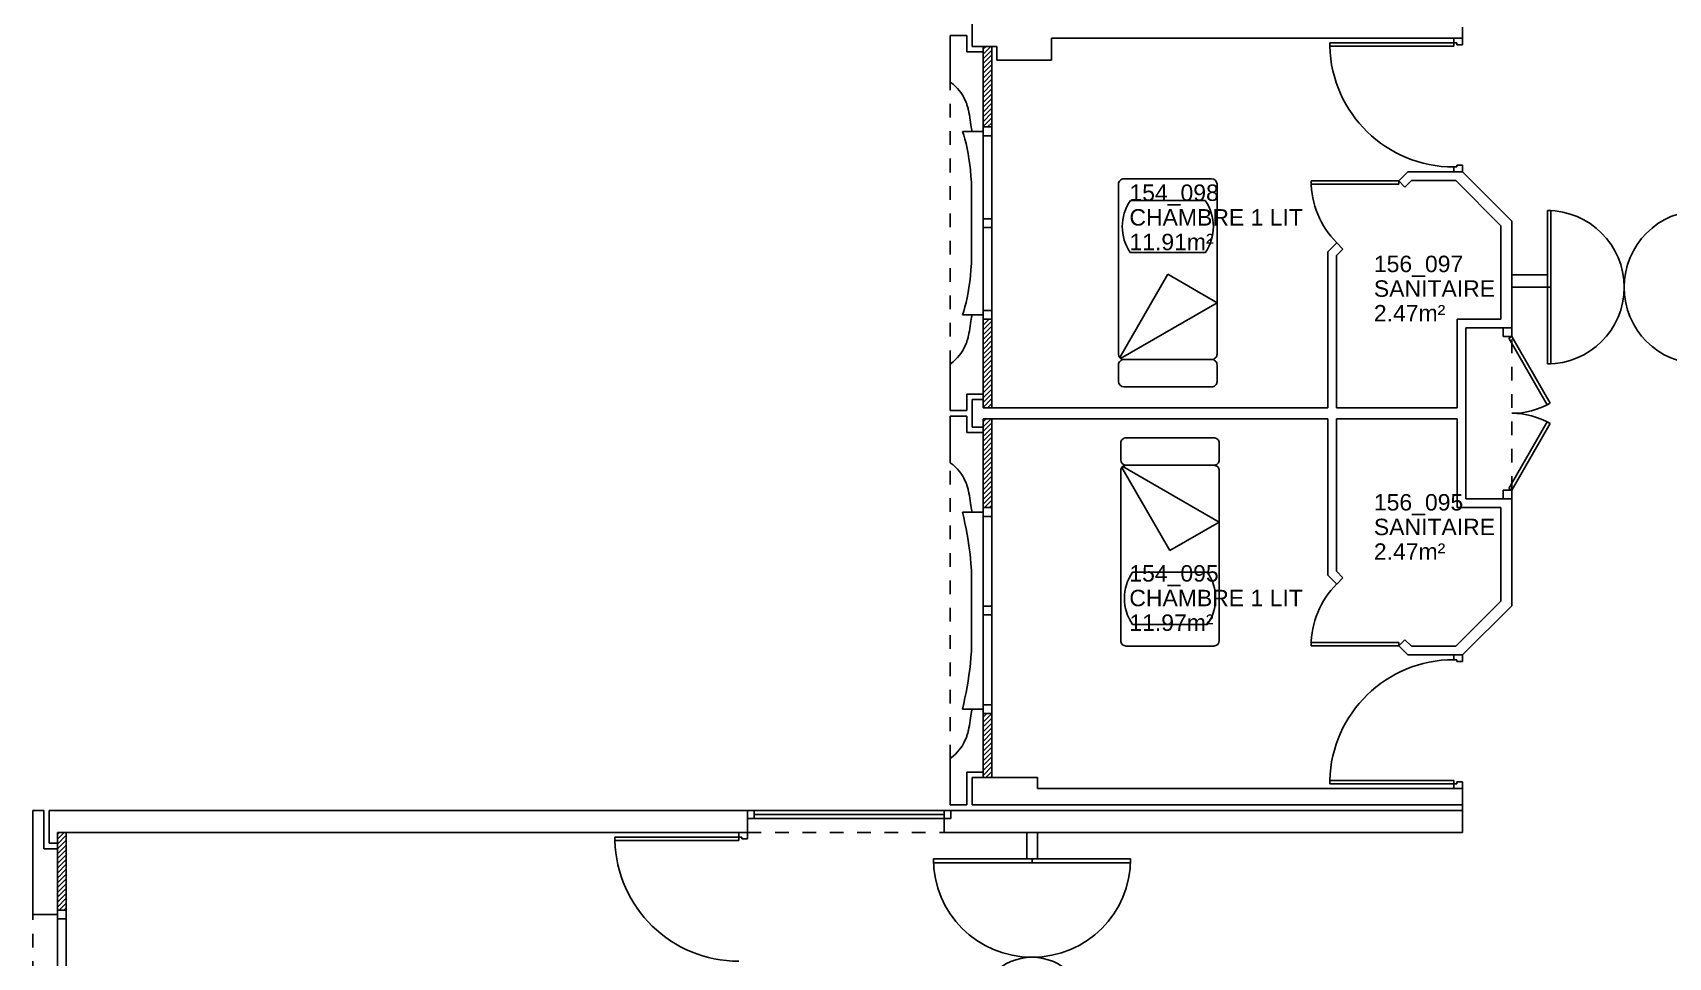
# Model space of a CAD drawing. Header units: millimetres. Extents: x -3.6 to 68.3, y -13.9 to 59.5.
# Drawn here: x -1.27 to 13.65, y 34.86 to 43.3 of the extents above; entities that cross this region are included whole.
import ezdxf

# ---------------------------------------------------------------- set-up
doc = ezdxf.new("R2010")
doc.units = ezdxf.units.MM
doc.linetypes.add('CACHÉ', pattern=[0.25, 0.125, -0.125])
for name, color, linetype in [('002 poteaux', 7, 'Continuous'), ('003 murs porteurs', 7, 'Continuous'), ('003 porte', 7, 'Continuous'), ('004 cloisons', 7, 'Continuous'), ('004 isolation', 8, 'Continuous'), ('005 Portes', 7, 'Continuous'), ('400 Lits', 8, 'Continuous'), ('A_Etiqu_Local', 7, 'Continuous'), ('futur', 30, 'Continuous')]:
    doc.layers.add(name, color=color, linetype=linetype)
doc.styles.add('Attribut', font='arial.ttf')

# ---------------------------------------------------------------- blocks, each defined once
blk = doc.blocks.new('A_Etiqu_Local')
at = {"style": 'Attribut', "flags": 1}
for tag, p in [('CODE_HOPITAL', (-0.446, 1.632)), ('CODE_SITE', (-0.446, 1.407)), ('CODE_BATIMENT', (-0.446, 1.182)), ('CODE_SECTEUR', (-0.446, 0.957)), ('CODE_ETAGE', (-0.446, 0.732)), ('NOM_NORMALISE', (-0.446, -0.843)), ('SECTEUR_ACTIVITE', (-0.446, -1.068)), ('SOUS_SECTEUR_ACTIVITE', (-0.446, -1.293)), ('VOLUME', (-0.446, -1.518)), ('SERVICE', (-0.446, -1.743)), ('CODE_UG', (-0.446, -1.968)), ('CODE_UA', (-0.446, -2.193)), ('CODE_POLE', (-0.446, -2.418)), ('OCCUPANT_EXTERNE', (-0.446, -2.643)), ('DISPONIBILITE', (-0.446, -2.868)), ('ACCES_HANDICAPES', (-0.446, -3.093)), ('NATURE_SOL', (-0.446, -3.318)), ('RISQUE_LABORATOIRE', (-0.446, -3.543)), ('AMIANTE', (-0.446, -3.768))]:
    blk.add_attdef(tag, p, '', height=0.15, dxfattribs=at)
at = {"layer": 'A_Etiqu_Local', "style": 'Attribut'}
for tag, p in [('CODE_PIECE', (-0.446, 0.282)), ('NOM_USAGE', (-0.446, 0.057)), ('SURFACE', (-0.446, -0.168))]:
    blk.add_attdef(tag, p, '', height=0.15, dxfattribs=at)

msp = doc.modelspace()

# ---------------------------------------------------------------- linework, layer by layer
at = {"layer": '002 poteaux', "color": 8, "linetype": 'Continuous'}
for p, q in [((7.3, 43.175), (7.3, 43.425)), ((7.3, 43.175), (7.525, 43.175)), ((7.525, 43.05), (7.525, 43.175)), ((8.025, 43.05), (8.025, 43.25)), ((7.525, 43.05), (8.025, 43.05))]:
    msp.add_line(p, q, dxfattribs=at)
at = {"layer": '003 murs porteurs', "color": 8, "linetype": 'CACHÉ'}
for p, q in [((7.1, 40.275), (7.1, 42.849)), ((7.1, 36.675), (7.1, 39.374)), ((5.25, 36), (7.045, 36)), ((-1.275, 33.45), (-1.275, 35.25))]:
    msp.add_line(p, q, dxfattribs=at)
at = {"layer": '003 murs porteurs', "color": 8, "linetype": 'Continuous'}
for p, q in [((7.3, 39.7), (7.3, 39.95)), ((7.3, 39.95), (7.4, 39.95)), ((7.3, 39.7), (7.4, 39.7)), ((7.3, 36.5), (7.895, 36.5)), ((7.3, 36.25), (7.3, 36.5)), ((7.895, 36.5), (7.895, 36.4)), ((7.895, 36.4), (11.775, 36.4)), ((11.775, 36.4), (11.775, 36.25)), ((5.25, 36.2), (-1.125, 36.2)), ((-1.125, 36.2), (5.25, 36.2)), ((-1.125, 36.2), (5.25, 36.2)), ((-1.125, 35.9), (-1.125, 36.2)), ((5.25, 36.2), (5.25, 36)), ((7.105, 36.2), (11.775, 36.2)), ((11.775, 36.25), (7.3, 36.25)), ((11.775, 36.25), (11.775, 36)), ((11.775, 36.25), (11.775, 36)), ((11.775, 36.2), (11.775, 36)), ((-1.05, 36), (5.25, 36)), ((-1.05, 36), (-1.05, 35.9)), ((7.045, 36.125), (7.045, 36)), ((7.105, 36), (7.045, 36)), ((11.775, 36), (7.105, 36)), ((-1.05, 35.9), (-1.125, 35.9))]:
    msp.add_line(p, q, dxfattribs=at)
at = {"layer": '003 porte', "color": 8, "linetype": 'Continuous'}
for p, q in [((11.695, 43.206), (10.564, 43.206)), ((10.564, 43.176), (10.564, 43.206)), ((11.695, 43.176), (10.564, 43.176)), ((11.775, 43.249), (11.695, 43.249)), ((11.695, 43.249), (11.695, 43.206)), ((11.695, 43.206), (11.723, 43.206)), ((11.695, 43.176), (11.695, 43.206)), ((11.723, 43.206), (11.723, 43.19)), ((11.723, 43.19), (11.775, 43.19)), ((11.775, 43.249), (11.775, 43.19)), ((11.695, 42.074), (11.723, 42.074)), ((11.695, 42.03), (11.695, 42.074)), ((11.775, 42.03), (11.695, 42.03)), ((11.723, 42.09), (11.775, 42.09)), ((11.723, 42.074), (11.723, 42.09)), ((11.775, 42.03), (11.775, 42.09)), ((10.393, 41.918), (10.393, 41.948)), ((10.393, 41.948), (11.193, 41.948)), ((11.193, 41.918), (10.393, 41.918)), ((11.193, 41.948), (11.193, 41.918)), ((12.225, 40.605), (12.145, 40.605)), ((12.145, 40.605), (12.145, 40.525)), ((12.225, 40.525), (12.225, 40.605)), ((12.145, 40.525), (12.225, 40.525)), ((12.225, 39.125), (12.145, 39.125)), ((12.145, 39.125), (12.145, 39.045)), ((12.225, 39.045), (12.225, 39.125)), ((12.145, 39.045), (12.225, 39.045)), ((11.193, 37.732), (10.393, 37.732)), ((10.393, 37.732), (10.393, 37.702)), ((10.393, 37.702), (11.193, 37.702)), ((11.193, 37.702), (11.193, 37.732)), ((11.775, 37.619), (11.695, 37.619)), ((11.695, 37.619), (11.695, 37.576)), ((11.775, 37.619), (11.775, 37.56)), ((11.695, 37.576), (11.723, 37.576)), ((11.723, 37.576), (11.723, 37.56)), ((11.723, 37.56), (11.775, 37.56)), ((11.695, 36.474), (10.564, 36.474)), ((10.564, 36.474), (10.564, 36.444)), ((11.695, 36.444), (10.564, 36.444)), ((11.695, 36.474), (11.695, 36.444)), ((11.695, 36.444), (11.723, 36.444)), ((11.695, 36.4), (11.695, 36.444)), ((11.723, 36.46), (11.775, 36.46)), ((11.723, 36.444), (11.723, 36.46)), ((11.775, 36.4), (11.775, 36.46)), ((11.775, 36.4), (11.695, 36.4)), ((5.25, 36), (5.17, 36)), ((5.17, 36), (5.17, 35.956)), ((5.25, 36), (5.25, 35.94)), ((5.17, 35.956), (4.038, 35.956)), ((4.038, 35.926), (4.038, 35.956)), ((5.17, 35.926), (4.038, 35.926)), ((5.17, 35.956), (5.198, 35.956)), ((5.17, 35.926), (5.17, 35.956)), ((5.198, 35.956), (5.198, 35.94)), ((5.198, 35.94), (5.25, 35.94))]:
    msp.add_line(p, q, dxfattribs=at)
at = {"layer": '003 porte', "color": 8, "linetype": 'CACHÉ'}
msp.add_line((12.225, 39.125), (12.225, 40.525), dxfattribs=at)
at = {"layer": '003 porte', "color": 8, "linetype": 'Continuous'}
for centre, radius, start, end in [((11.695, 43.206), 1.132, 181.5186, 270), ((11.193, 41.948), 0.8, 180, 225.0001), ((11.193, 37.702), 0.8, 135, 180), ((11.695, 36.444), 1.132, 90, 178.4814), ((5.17, 35.956), 1.132, 181.5186, 270)]:
    msp.add_arc(centre, radius, start, end, dxfattribs=at)
at = {"layer": '004 cloisons', "color": 8, "linetype": 'Continuous'}
for p, q in [((11.775, 43.249), (11.775, 43.35)), ((7.25, 43.274), (7.1, 43.274)), ((7.1, 43.274), (7.1, 42.849)), ((7.25, 43.124), (7.25, 43.274)), ((8.025, 43.25), (11.775, 43.25)), ((7.25, 43.124), (7.4, 43.124)), ((7.4, 42.399), (7.4, 43.124)), ((7.1, 42.849), (7.125, 42.829)), ((7.125, 42.829), (7.147, 42.809)), ((7.147, 42.809), (7.166, 42.79)), ((7.166, 42.79), (7.182, 42.771)), ((7.182, 42.771), (7.196, 42.753)), ((7.196, 42.753), (7.208, 42.736)), ((7.208, 42.736), (7.218, 42.719)), ((7.218, 42.719), (7.227, 42.702)), ((7.227, 42.702), (7.234, 42.686)), ((7.234, 42.686), (7.241, 42.671)), ((7.241, 42.671), (7.244, 42.663)), ((7.244, 42.663), (7.247, 42.656)), ((7.247, 42.656), (7.25, 42.649)), ((7.25, 42.649), (7.252, 42.641)), ((7.252, 42.641), (7.255, 42.633)), ((7.255, 42.633), (7.257, 42.625)), ((7.257, 42.625), (7.259, 42.617)), ((7.259, 42.617), (7.262, 42.609)), ((7.262, 42.609), (7.264, 42.6)), ((7.264, 42.6), (7.266, 42.591)), ((7.266, 42.591), (7.27, 42.57)), ((7.27, 42.57), (7.274, 42.549)), ((7.274, 42.549), (7.278, 42.526)), ((7.4, 42.399), (7.21, 42.399)), ((7.21, 42.399), (7.222, 42.365)), ((7.278, 42.526), (7.281, 42.503)), ((7.281, 42.503), (7.285, 42.481)), ((7.285, 42.481), (7.288, 42.459)), ((7.288, 42.459), (7.291, 42.44)), ((7.291, 42.44), (7.293, 42.423)), ((7.293, 42.423), (7.295, 42.409)), ((7.295, 42.409), (7.297, 42.399)), ((7.3, 42.399), (7.4, 42.399)), ((7.48, 42.439), (7.4, 42.439)), ((7.4, 42.439), (7.4, 42.359)), ((7.4, 40.725), (7.4, 42.399)), ((7.48, 42.359), (7.48, 42.439)), ((7.222, 42.365), (7.234, 42.328)), ((7.234, 42.328), (7.244, 42.287)), ((7.244, 42.287), (7.254, 42.244)), ((7.4, 42.359), (7.4, 40.765)), ((7.4, 42.359), (7.48, 42.359)), ((7.48, 40.765), (7.48, 42.359)), ((7.254, 42.244), (7.262, 42.198)), ((7.262, 42.198), (7.27, 42.149)), ((7.27, 42.149), (7.277, 42.098)), ((7.277, 42.098), (7.283, 42.045)), ((7.283, 42.045), (7.288, 41.989)), ((7.288, 41.989), (7.293, 41.932)), ((11.275, 42.03), (11.193, 41.948)), ((11.308, 41.95), (11.25, 41.891)), ((11.775, 42.03), (11.275, 42.03)), ((11.714, 41.95), (11.308, 41.95)), ((11.714, 41.95), (12.125, 41.538)), ((11.775, 42.03), (12.225, 41.58)), ((7.293, 41.932), (7.293, 41.462)), ((11.193, 41.948), (11.25, 41.891)), ((7.48, 41.602), (7.4, 41.602)), ((7.4, 41.602), (7.4, 41.522)), ((7.4, 41.522), (7.48, 41.522)), ((7.48, 41.522), (7.48, 41.602)), ((12.125, 41.538), (12.125, 40.685)), ((12.225, 41.58), (12.225, 40.605)), ((7.293, 41.193), (7.293, 41.462)), ((10.627, 41.382), (10.545, 41.3)), ((10.627, 41.382), (10.684, 41.325)), ((10.545, 41.3), (10.545, 39.875)), ((10.684, 41.325), (10.625, 41.267)), ((10.625, 41.267), (10.625, 39.875)), ((7.277, 41.026), (7.283, 41.08)), ((7.283, 41.08), (7.288, 41.135)), ((7.288, 41.135), (7.293, 41.193)), ((12.55, 41.089), (12.225, 41.089)), ((7.254, 40.88), (7.262, 40.927)), ((7.262, 40.927), (7.27, 40.975)), ((7.27, 40.975), (7.277, 41.026)), ((12.55, 40.976), (12.225, 40.976)), ((7.21, 40.725), (7.222, 40.759)), ((7.222, 40.759), (7.234, 40.797)), ((7.234, 40.797), (7.244, 40.837)), ((7.244, 40.837), (7.254, 40.88)), ((7.48, 40.765), (7.4, 40.765)), ((7.4, 40.765), (7.4, 40.685)), ((7.48, 40.685), (7.48, 40.765)), ((7.21, 40.725), (7.4, 40.725)), ((7.278, 40.599), (7.281, 40.621)), ((7.281, 40.621), (7.285, 40.644)), ((7.285, 40.644), (7.288, 40.665)), ((7.288, 40.665), (7.291, 40.684)), ((7.291, 40.684), (7.293, 40.701)), ((7.293, 40.701), (7.295, 40.715)), ((7.295, 40.715), (7.297, 40.725)), ((7.3, 40.725), (7.4, 40.725)), ((7.4, 40.725), (7.4, 40)), ((7.4, 40.685), (7.48, 40.685)), ((12.125, 40.685), (11.726, 40.685)), ((11.726, 40.685), (11.726, 39.875)), ((12.225, 40.605), (11.806, 40.605)), ((11.806, 40.605), (11.806, 39.045)), ((7.241, 40.453), (7.244, 40.461)), ((7.244, 40.461), (7.247, 40.468)), ((7.247, 40.468), (7.25, 40.476)), ((7.25, 40.476), (7.252, 40.483)), ((7.252, 40.483), (7.255, 40.491)), ((7.255, 40.491), (7.257, 40.499)), ((7.257, 40.499), (7.259, 40.507)), ((7.259, 40.507), (7.262, 40.516)), ((7.262, 40.516), (7.264, 40.524)), ((7.264, 40.524), (7.266, 40.534)), ((7.266, 40.534), (7.27, 40.554)), ((7.27, 40.554), (7.274, 40.576)), ((7.274, 40.576), (7.278, 40.599)), ((7.125, 40.295), (7.147, 40.315)), ((7.147, 40.315), (7.166, 40.334)), ((7.166, 40.334), (7.182, 40.353)), ((7.182, 40.353), (7.196, 40.371)), ((7.196, 40.371), (7.208, 40.389)), ((7.208, 40.389), (7.218, 40.406)), ((7.218, 40.406), (7.227, 40.422)), ((7.227, 40.422), (7.234, 40.438)), ((7.234, 40.438), (7.241, 40.453)), ((7.1, 40.275), (7.125, 40.295)), ((7.1, 39.85), (7.1, 40.275)), ((7.25, 40), (7.4, 40)), ((7.25, 40), (7.25, 39.85)), ((10.545, 39.875), (7.4, 39.875)), ((10.625, 39.875), (11.726, 39.875)), ((7.25, 39.85), (7.1, 39.85)), ((7.25, 39.799), (7.1, 39.799)), ((7.1, 39.799), (7.1, 39.374)), ((7.25, 39.65), (7.25, 39.799)), ((10.545, 39.775), (7.4, 39.775)), ((10.545, 38.349), (10.545, 39.775)), ((10.625, 38.383), (10.625, 39.775)), ((10.625, 39.775), (11.726, 39.775)), ((11.726, 39.775), (11.726, 38.965)), ((7.25, 39.65), (7.4, 39.65)), ((7.4, 38.924), (7.4, 39.65)), ((7.1, 39.374), (7.125, 39.354)), ((7.125, 39.354), (7.147, 39.334)), ((7.147, 39.334), (7.166, 39.315)), ((7.166, 39.315), (7.182, 39.296)), ((7.182, 39.296), (7.196, 39.278)), ((7.196, 39.278), (7.208, 39.261)), ((7.208, 39.261), (7.218, 39.244)), ((7.218, 39.244), (7.227, 39.227)), ((7.227, 39.227), (7.234, 39.211)), ((7.234, 39.211), (7.241, 39.196)), ((7.241, 39.196), (7.244, 39.189)), ((7.244, 39.189), (7.247, 39.181)), ((7.247, 39.181), (7.25, 39.174)), ((7.25, 39.174), (7.252, 39.166)), ((7.252, 39.166), (7.255, 39.159)), ((7.255, 39.159), (7.257, 39.151)), ((7.257, 39.151), (7.259, 39.143)), ((7.259, 39.143), (7.262, 39.134)), ((7.262, 39.134), (7.264, 39.125)), ((7.264, 39.125), (7.266, 39.116)), ((7.266, 39.116), (7.27, 39.095)), ((7.27, 39.095), (7.274, 39.074)), ((7.274, 39.074), (7.278, 39.051)), ((7.278, 39.051), (7.281, 39.028)), ((7.281, 39.028), (7.285, 39.006)), ((7.285, 39.006), (7.288, 38.985)), ((7.288, 38.985), (7.291, 38.965)), ((7.291, 38.965), (7.293, 38.948)), ((7.48, 38.964), (7.4, 38.964)), ((7.4, 38.964), (7.4, 38.884)), ((7.48, 38.884), (7.48, 38.964)), ((12.125, 38.965), (11.726, 38.965)), ((12.225, 39.045), (11.806, 39.045)), ((12.125, 38.965), (12.125, 38.111)), ((12.225, 39.045), (12.225, 38.069)), ((7.4, 38.924), (7.21, 38.924)), ((7.21, 38.924), (7.222, 38.873)), ((7.222, 38.873), (7.234, 38.822)), ((7.234, 38.822), (7.244, 38.771)), ((7.293, 38.948), (7.295, 38.934)), ((7.295, 38.934), (7.297, 38.924)), ((7.3, 38.924), (7.4, 38.924)), ((7.4, 37.124), (7.4, 38.924)), ((7.4, 38.884), (7.4, 37.165)), ((7.4, 38.884), (7.48, 38.884)), ((7.48, 37.165), (7.48, 38.884)), ((7.244, 38.771), (7.254, 38.72)), ((7.254, 38.72), (7.262, 38.668)), ((7.262, 38.668), (7.27, 38.615)), ((7.27, 38.615), (7.277, 38.562)), ((7.277, 38.562), (7.283, 38.507)), ((7.283, 38.507), (7.288, 38.451)), ((7.288, 38.451), (7.293, 38.394)), ((7.293, 38.394), (7.293, 37.924)), ((10.684, 38.324), (10.625, 38.383)), ((10.627, 38.267), (10.545, 38.349)), ((10.627, 38.267), (10.684, 38.324)), ((11.714, 37.699), (12.125, 38.111)), ((11.775, 37.619), (12.225, 38.069)), ((7.293, 37.655), (7.293, 37.924)), ((7.48, 38.065), (7.4, 38.065)), ((7.4, 38.065), (7.4, 37.985)), ((7.4, 37.985), (7.48, 37.985)), ((7.48, 37.985), (7.48, 38.065)), ((7.288, 37.598), (7.293, 37.655)), ((11.193, 37.702), (11.25, 37.758)), ((11.275, 37.619), (11.193, 37.702)), ((11.308, 37.699), (11.25, 37.758)), ((11.775, 37.619), (11.275, 37.619)), ((11.714, 37.699), (11.308, 37.699)), ((7.27, 37.434), (7.277, 37.487)), ((7.277, 37.487), (7.283, 37.542)), ((7.283, 37.542), (7.288, 37.598)), ((7.244, 37.278), (7.254, 37.329)), ((7.254, 37.329), (7.262, 37.381)), ((7.262, 37.381), (7.27, 37.434)), ((7.21, 37.124), (7.222, 37.176)), ((7.222, 37.176), (7.234, 37.227)), ((7.234, 37.227), (7.244, 37.278)), ((7.21, 37.124), (7.4, 37.124)), ((7.281, 37.021), (7.285, 37.043)), ((7.285, 37.043), (7.288, 37.064)), ((7.288, 37.064), (7.291, 37.084)), ((7.291, 37.084), (7.293, 37.101)), ((7.293, 37.101), (7.295, 37.115)), ((7.295, 37.115), (7.297, 37.125)), ((7.3, 37.125), (7.4, 37.125)), ((7.48, 37.165), (7.4, 37.165)), ((7.4, 37.165), (7.4, 37.085)), ((7.4, 37.125), (7.4, 36.55)), ((7.4, 37.085), (7.48, 37.085)), ((7.48, 37.085), (7.48, 37.165)), ((7.247, 36.868), (7.25, 36.875)), ((7.25, 36.875), (7.252, 36.883)), ((7.252, 36.883), (7.255, 36.891)), ((7.255, 36.891), (7.257, 36.898)), ((7.257, 36.898), (7.259, 36.907)), ((7.259, 36.907), (7.262, 36.915)), ((7.262, 36.915), (7.264, 36.924)), ((7.264, 36.924), (7.266, 36.933)), ((7.266, 36.933), (7.27, 36.954)), ((7.27, 36.954), (7.274, 36.975)), ((7.274, 36.975), (7.278, 36.998)), ((7.278, 36.998), (7.281, 37.021)), ((7.147, 36.715), (7.166, 36.734)), ((7.166, 36.734), (7.182, 36.753)), ((7.182, 36.753), (7.196, 36.771)), ((7.196, 36.771), (7.208, 36.788)), ((7.208, 36.788), (7.218, 36.805)), ((7.218, 36.805), (7.227, 36.822)), ((7.227, 36.822), (7.234, 36.838)), ((7.234, 36.838), (7.241, 36.853)), ((7.241, 36.853), (7.244, 36.86)), ((7.244, 36.86), (7.247, 36.868)), ((7.1, 36.675), (7.125, 36.695)), ((7.1, 36.25), (7.1, 36.675)), ((7.125, 36.695), (7.147, 36.715)), ((7.25, 36.55), (7.4, 36.55)), ((7.25, 36.55), (7.25, 36.25)), ((-1.275, 36.2), (-1.175, 36.2)), ((-1.275, 36.2), (-1.275, 35.25)), ((-1.175, 36.2), (-1.175, 35.85)), ((5.25, 36.125), (5.25, 36.2)), ((5.25, 36.2), (5.31, 36.2)), ((5.31, 36.2), (7.045, 36.2)), ((5.31, 36.2), (5.31, 36.125)), ((5.31, 36.162), (7.045, 36.162)), ((7.045, 36.125), (7.045, 36.2)), ((7.045, 36.2), (7.105, 36.2)), ((7.25, 36.25), (7.1, 36.25)), ((7.105, 36.2), (7.105, 36.125)), ((5.31, 36.125), (5.25, 36.125)), ((5.31, 36.125), (7.045, 36.125)), ((7.105, 36.125), (7.045, 36.125)), ((-1.175, 35.85), (-1.05, 35.85)), ((-1.05, 35.85), (-1.05, 35.25)), ((-1.275, 35.25), (-1.05, 35.25)), ((-0.97, 35.29), (-1.05, 35.29)), ((-1.05, 35.29), (-1.05, 35.21)), ((-0.97, 35.21), (-0.97, 35.29)), ((-1.05, 35.21), (-1.05, 33.49)), ((-1.05, 35.21), (-0.97, 35.21)), ((-0.97, 33.49), (-0.97, 35.21))]:
    msp.add_line(p, q, dxfattribs=at)
at = {"layer": '004 isolation', "color": 8, "linetype": 'Continuous'}
for p, q in [((7.426, 43.175), (7.4, 43.149)), ((7.4, 43.105), (7.47, 43.175)), ((7.4, 42.439), (7.4, 43.175)), ((7.4, 43.175), (7.48, 43.175)), ((7.4, 42.439), (7.4, 43.175)), ((7.4, 43.175), (7.48, 43.175)), ((7.48, 43.175), (7.4, 43.175)), ((7.4, 43.175), (7.4, 42.439)), ((7.48, 43.175), (7.48, 42.439)), ((7.48, 43.175), (7.48, 42.439)), ((7.48, 42.439), (7.48, 43.175)), ((7.48, 43.141), (7.4, 43.061)), ((7.4, 43.017), (7.48, 43.097)), ((7.48, 43.053), (7.4, 42.973)), ((7.4, 42.929), (7.48, 43.009)), ((7.48, 42.964), (7.4, 42.884)), ((7.4, 42.84), (7.48, 42.92)), ((7.48, 42.876), (7.4, 42.796)), ((7.4, 42.752), (7.48, 42.832)), ((7.48, 42.788), (7.4, 42.708)), ((7.4, 42.663), (7.48, 42.743)), ((7.48, 42.699), (7.4, 42.619)), ((7.4, 42.575), (7.48, 42.655)), ((7.48, 42.611), (7.4, 42.531)), ((7.4, 42.487), (7.48, 42.567)), ((7.48, 42.522), (7.4, 42.442)), ((7.48, 42.439), (7.4, 42.439)), ((7.48, 42.439), (7.4, 42.439)), ((7.4, 42.439), (7.48, 42.439)), ((7.441, 42.439), (7.48, 42.478)), ((7.41, 40.685), (7.4, 40.675)), ((7.4, 40.63), (7.455, 40.685)), ((7.4, 39.875), (7.4, 40.685)), ((7.4, 40.685), (7.48, 40.685)), ((7.4, 39.875), (7.4, 40.685)), ((7.4, 40.685), (7.48, 40.685)), ((7.48, 40.685), (7.4, 40.685)), ((7.4, 40.685), (7.4, 39.875)), ((7.48, 40.666), (7.4, 40.586)), ((7.4, 40.542), (7.48, 40.622)), ((7.48, 40.685), (7.48, 39.875)), ((7.48, 40.685), (7.48, 39.875)), ((7.48, 39.875), (7.48, 40.685)), ((7.48, 40.578), (7.4, 40.498)), ((7.4, 40.454), (7.48, 40.534)), ((7.48, 40.489), (7.4, 40.409)), ((7.4, 40.365), (7.48, 40.445)), ((7.48, 40.401), (7.4, 40.321)), ((7.4, 40.277), (7.48, 40.357)), ((7.48, 40.313), (7.4, 40.233)), ((7.4, 40.188), (7.48, 40.268)), ((7.48, 40.224), (7.4, 40.144)), ((7.4, 40.1), (7.48, 40.18)), ((7.48, 40.136), (7.4, 40.056)), ((7.4, 40.012), (7.48, 40.092)), ((7.48, 40.047), (7.4, 39.968)), ((7.4, 39.923), (7.48, 40.003)), ((7.48, 39.959), (7.4, 39.879)), ((7.48, 39.875), (7.4, 39.875)), ((7.48, 39.875), (7.4, 39.875)), ((7.4, 39.875), (7.48, 39.875)), ((7.44, 39.875), (7.48, 39.915)), ((7.428, 39.775), (7.4, 39.747)), ((7.4, 39.702), (7.472, 39.775)), ((7.4, 38.964), (7.4, 39.775)), ((7.4, 39.775), (7.48, 39.775)), ((7.4, 38.964), (7.4, 39.775)), ((7.4, 39.775), (7.48, 39.775)), ((7.48, 39.775), (7.4, 39.775)), ((7.4, 39.775), (7.4, 38.964)), ((7.48, 39.738), (7.4, 39.658)), ((7.48, 39.775), (7.48, 38.964)), ((7.48, 39.775), (7.48, 38.964)), ((7.48, 38.964), (7.48, 39.775)), ((7.4, 39.614), (7.48, 39.694)), ((7.48, 39.65), (7.4, 39.57)), ((7.4, 39.526), (7.48, 39.606)), ((7.48, 39.561), (7.4, 39.481)), ((7.4, 39.437), (7.48, 39.517)), ((7.48, 39.473), (7.4, 39.393)), ((7.4, 39.349), (7.48, 39.429)), ((7.48, 39.385), (7.4, 39.305)), ((7.4, 39.26), (7.48, 39.34)), ((7.48, 39.296), (7.4, 39.216)), ((7.4, 39.172), (7.48, 39.252)), ((7.48, 39.208), (7.4, 39.128)), ((7.4, 39.084), (7.48, 39.164)), ((7.48, 39.119), (7.4, 39.039)), ((7.4, 38.995), (7.48, 39.075)), ((7.48, 38.964), (7.4, 38.964)), ((7.48, 38.964), (7.4, 38.964)), ((7.4, 38.964), (7.48, 38.964)), ((7.48, 39.031), (7.413, 38.964)), ((7.458, 38.964), (7.48, 38.987)), ((7.434, 37.085), (7.4, 37.051)), ((7.4, 37.006), (7.478, 37.085)), ((7.4, 36.5), (7.4, 37.085)), ((7.4, 37.085), (7.48, 37.085)), ((7.4, 36.5), (7.4, 37.085)), ((7.4, 37.085), (7.48, 37.085)), ((7.48, 37.085), (7.4, 37.085)), ((7.4, 37.085), (7.4, 36.5)), ((7.48, 37.042), (7.4, 36.962)), ((7.48, 37.085), (7.48, 36.5)), ((7.48, 37.085), (7.48, 36.5)), ((7.48, 36.5), (7.48, 37.085)), ((7.4, 36.918), (7.48, 36.998)), ((7.48, 36.954), (7.4, 36.874)), ((7.4, 36.83), (7.48, 36.91)), ((7.48, 36.866), (7.4, 36.786)), ((7.4, 36.741), (7.48, 36.821)), ((7.48, 36.777), (7.4, 36.697)), ((7.4, 36.653), (7.48, 36.733)), ((7.48, 36.689), (7.4, 36.609)), ((7.4, 36.565), (7.48, 36.645)), ((7.48, 36.6), (7.4, 36.52)), ((7.48, 36.5), (7.4, 36.5)), ((7.48, 36.5), (7.4, 36.5)), ((7.4, 36.5), (7.48, 36.5)), ((7.423, 36.5), (7.48, 36.556)), ((7.48, 36.512), (7.468, 36.5)), ((-1.032, 36), (-1.05, 35.981)), ((-1.05, 35.937), (-0.987, 36)), ((-1.05, 36), (-1.05, 35.29)), ((-0.97, 36), (-1.05, 36)), ((-1.05, 36), (-1.05, 35.29)), ((-0.97, 36), (-1.05, 36)), ((-1.05, 36), (-0.97, 36)), ((-1.05, 35.29), (-1.05, 36)), ((-0.97, 35.29), (-0.97, 36)), ((-0.97, 35.29), (-0.97, 36)), ((-0.97, 36), (-0.97, 35.29)), ((-0.97, 35.973), (-1.05, 35.893)), ((-1.05, 35.849), (-0.97, 35.929)), ((-0.97, 35.884), (-1.05, 35.804)), ((-1.05, 35.76), (-0.97, 35.84)), ((-0.97, 35.796), (-1.05, 35.716)), ((-1.05, 35.672), (-0.97, 35.752)), ((-0.97, 35.708), (-1.05, 35.628)), ((-1.05, 35.583), (-0.97, 35.663)), ((-0.97, 35.619), (-1.05, 35.539)), ((-1.05, 35.495), (-0.97, 35.575)), ((-0.97, 35.531), (-1.05, 35.451)), ((-1.05, 35.407), (-0.97, 35.487)), ((-0.97, 35.442), (-1.05, 35.362)), ((-1.05, 35.318), (-0.97, 35.398)), ((-1.05, 35.29), (-0.97, 35.29)), ((-1.05, 35.29), (-0.97, 35.29)), ((-0.97, 35.29), (-1.05, 35.29)), ((-0.97, 35.354), (-1.034, 35.29)), ((-0.99, 35.29), (-0.97, 35.31))]:
    msp.add_line(p, q, dxfattribs=at)
at = {"layer": '005 Portes', "color": 8, "linetype": 'Continuous'}
for p, q in [((12.55, 40.976), (12.55, 41.676)), ((12.55, 41.676), (12.58, 41.676)), ((12.58, 41.676), (12.58, 40.976)), ((12.58, 40.976), (12.55, 40.976)), ((12.55, 40.976), (12.55, 40.276)), ((12.58, 40.976), (12.55, 40.976)), ((12.58, 40.276), (12.58, 40.976)), ((12.225, 40.525), (12.199, 40.51)), ((12.199, 40.51), (12.549, 39.904)), ((12.575, 39.919), (12.225, 40.525)), ((12.55, 40.276), (12.58, 40.276)), ((12.549, 39.904), (12.575, 39.919)), ((12.199, 39.14), (12.549, 39.746)), ((12.575, 39.731), (12.225, 39.125)), ((12.549, 39.746), (12.575, 39.731)), ((12.225, 39.125), (12.199, 39.14))]:
    msp.add_line(p, q, dxfattribs=at)
for centre, start, end in [((12.55, 40.976), 0, 90), ((13.95, 40.976), 90, 180), ((12.55, 40.976), 270, 360), ((13.95, 40.976), 180, 270), ((12.225, 40.525), 270, 300), ((12.225, 39.125), 60, 90)]:
    msp.add_arc(centre, 0.7, start, end, dxfattribs=at)
at = {"layer": '400 Lits', "color": 8, "linetype": 'Continuous'}
for p, q in [((9.485, 41.966), (8.685, 41.966)), ((8.635, 41.916), (8.635, 40.365)), ((9.535, 40.365), (9.535, 41.916)), ((8.744, 41.769), (9.426, 41.769)), ((8.744, 41.292), (9.426, 41.292)), ((8.646, 40.335), (9.085, 41.095)), ((9.085, 41.095), (9.535, 40.835)), ((8.654, 40.327), (9.535, 40.835)), ((8.685, 40.316), (9.485, 40.316)), ((8.685, 40.316), (9.485, 40.316)), ((8.685, 40.316), (9.485, 40.316)), ((8.635, 40.116), (8.635, 40.266)), ((9.535, 40.116), (9.535, 40.266)), ((8.685, 40.066), (9.485, 40.066)), ((8.705, 39.601), (9.505, 39.601)), ((8.655, 39.551), (8.655, 39.401)), ((9.555, 39.551), (9.555, 39.401)), ((8.655, 37.751), (8.655, 39.301)), ((8.666, 39.332), (9.105, 38.572)), ((8.674, 39.34), (9.555, 38.831)), ((8.705, 39.351), (9.505, 39.351)), ((8.705, 39.351), (9.505, 39.351)), ((8.705, 39.351), (9.505, 39.351)), ((9.555, 39.301), (9.555, 37.751)), ((9.105, 38.572), (9.555, 38.831)), ((8.764, 38.375), (9.446, 38.375)), ((8.764, 37.898), (9.446, 37.898)), ((9.505, 37.701), (8.705, 37.701))]:
    msp.add_line(p, q, dxfattribs=at)
for centre, radius, start, end in [((8.685, 41.916), 0.05, 90.0017, 180.0018), ((9.485, 41.916), 0.05, 359.9995, 89.9994), ((9.085, 41.53), 0.416, 145.0078, 214.9925), ((9.085, 41.53), 0.416, 325.0079, 34.9919), ((8.685, 40.366), 0.05, 179.9995, 269.9994), ((8.685, 40.266), 0.05, 90.0005, 180.0006), ((9.485, 40.366), 0.05, 270.0017, 0.0018), ((9.485, 40.266), 0.05, 359.9982, 89.9983), ((8.685, 40.116), 0.05, 179.9995, 269.9994), ((9.485, 40.116), 0.05, 270.0017, 0.0018), ((8.705, 39.551), 0.05, 90.0005, 180.0006), ((9.505, 39.551), 0.05, 359.9982, 89.9983), ((8.705, 39.401), 0.05, 179.9995, 269.9994), ((8.705, 39.301), 0.05, 90.0005, 180.0006), ((9.505, 39.401), 0.05, 270.0017, 0.0018), ((9.505, 39.301), 0.05, 359.9982, 89.9983), ((9.105, 38.136), 0.416, 145.0078, 214.9925), ((9.105, 38.136), 0.416, 325.0079, 34.9919), ((8.705, 37.751), 0.05, 179.9982, 269.9983), ((9.505, 37.751), 0.05, 270.0006, 0.0005)]:
    msp.add_arc(centre, radius, start, end, dxfattribs=at)
at = {"layer": 'futur', "color": 8}
for p, q in [((7.797, 36), (7.797, 35.759)), ((7.897, 36), (7.897, 35.759)), ((7.846, 35.759), (6.946, 35.759)), ((6.946, 35.759), (6.946, 35.721)), ((6.946, 35.721), (7.846, 35.721)), ((7.846, 35.759), (8.746, 35.759)), ((7.846, 35.721), (7.846, 35.759)), ((7.846, 35.721), (7.846, 35.759)), ((8.746, 35.721), (7.846, 35.721)), ((8.746, 35.759), (8.746, 35.721))]:
    msp.add_line(p, q, dxfattribs=at)
for centre, radius, start, end in [((7.846, 35.759), 0.9, 180, 270), ((7.846, 35.759), 0.9, 270, 0), ((7.846, 34.359), 0.5, 90, 180), ((7.846, 34.359), 0.5, 0, 90)]:
    msp.add_arc(centre, radius, start, end, dxfattribs=at)

# ---------------------------------------------------------------- block references
at = {"layer": 'A_Etiqu_Local', "color": 8}
ref = msp.add_blockref('A_Etiqu_Local', (9.181, 41.482), dxfattribs=at)
ref.add_attrib('CODE_PIECE', '154_098', (8.735, 41.764), dxfattribs={"height": 0.15, "style": 'Attribut'})
ref.add_attrib('NOM_USAGE', 'CHAMBRE 1 LIT', (8.735, 41.539), dxfattribs={"height": 0.15, "style": 'Attribut'})
ref.add_attrib('SURFACE', '11.91m²', (8.735, 41.314), dxfattribs={"height": 0.15, "style": 'Attribut'})
ref = msp.add_blockref('A_Etiqu_Local', (11.412, 40.832), dxfattribs=at)
ref.add_attrib('CODE_PIECE', '156_097', (10.966, 41.114), dxfattribs={"height": 0.15, "style": 'Attribut'})
ref.add_attrib('NOM_USAGE', 'SANITAIRE', (10.966, 40.889), dxfattribs={"height": 0.15, "style": 'Attribut'})
ref.add_attrib('SURFACE', '2.47m²', (10.966, 40.664), dxfattribs={"height": 0.15, "style": 'Attribut'})
ref = msp.add_blockref('A_Etiqu_Local', (11.412, 38.656), dxfattribs=at)
ref.add_attrib('CODE_PIECE', '156_095', (10.966, 38.938), dxfattribs={"height": 0.15, "style": 'Attribut'})
ref.add_attrib('NOM_USAGE', 'SANITAIRE', (10.966, 38.713), dxfattribs={"height": 0.15, "style": 'Attribut'})
ref.add_attrib('SURFACE', '2.47m²', (10.966, 38.488), dxfattribs={"height": 0.15, "style": 'Attribut'})
ref = msp.add_blockref('A_Etiqu_Local', (9.181, 38.007), dxfattribs=at)
ref.add_attrib('CODE_PIECE', '154_095', (8.734, 38.289), dxfattribs={"height": 0.15, "style": 'Attribut'})
ref.add_attrib('NOM_USAGE', 'CHAMBRE 1 LIT', (8.734, 38.064), dxfattribs={"height": 0.15, "style": 'Attribut'})
ref.add_attrib('SURFACE', '11.97m²', (8.734, 37.839), dxfattribs={"height": 0.15, "style": 'Attribut'})

doc.saveas('drawing.dxf')
